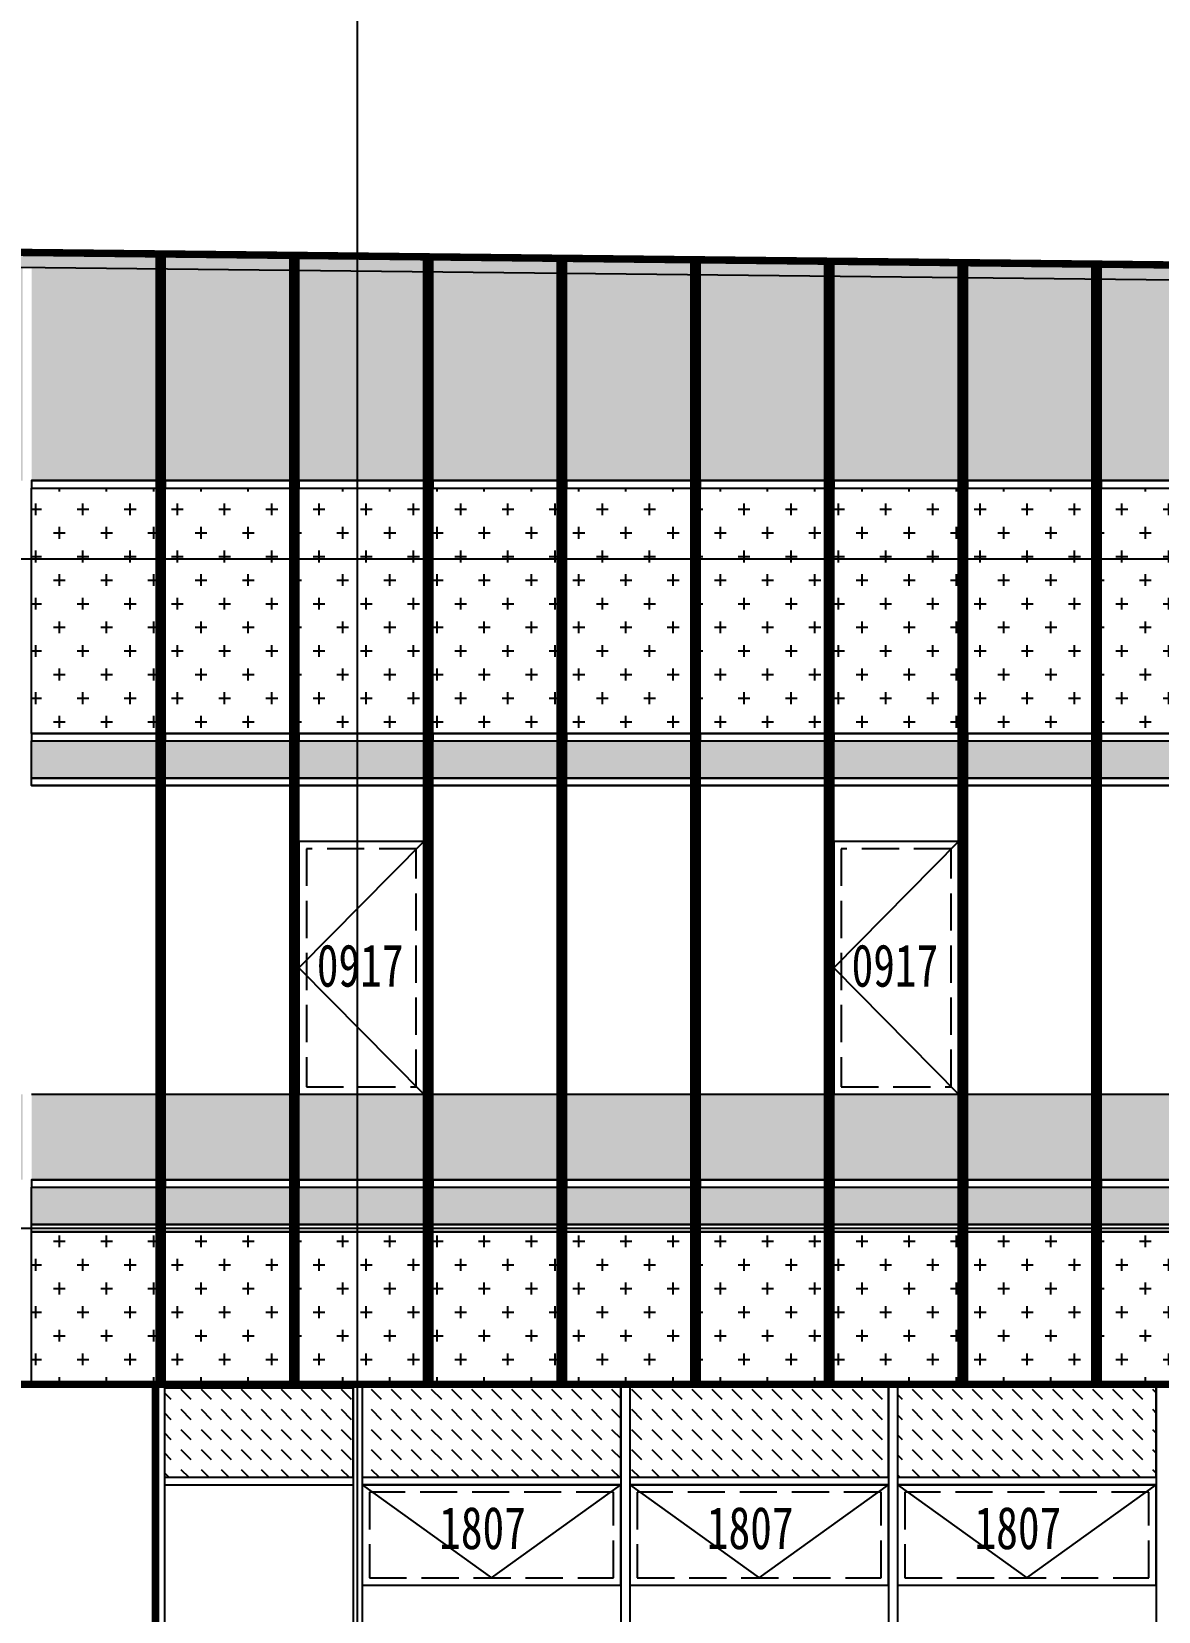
# Model space of a CAD drawing. Extents: x -483182 to 812890, y -390528 to -214858.
# Drawn here: x -19697 to -12120, y -319106 to -308486 of the extents above; entities that cross this region are included whole.
import ezdxf

# ---------------------------------------------------------------- set-up
doc = ezdxf.new("R2010")
doc.units = 0
doc.header["$LTSCALE"] = 1000
doc.header["$MEASUREMENT"] = 0
doc.linetypes.add('DASH', pattern=[0.35, 0.25, -0.1])
doc.layers.add('04-不打印_辅助线', color=165, linetype='Continuous', plot=False)
for name, color, linetype in [('05-填充_156', 156, 'Continuous'), ('05-填充_168', 168, 'Continuous'), ('05-填充_18', 18, 'Continuous'), ('05-填充_天正', 14, 'Continuous'), ('A-C_幕墙龙骨', 133, 'Continuous'), ('A-C_窗', 140, 'Continuous'), ('E-立面轮廓', 241, 'Continuous')]:
    doc.layers.add(name, color=color, linetype=linetype)
doc.styles.get("Standard").update_dxf_attribs({"font": 'STXIHEI_0.TTF', "width": 0.75})
pattern_1 = [(50, (0, 0), (364.36934, -31.87817), [38.1, -419.1]), (355, (0, 0), (-70.48565, 382.1133), [30.48, -335.28]), (100.451, (30.36, -2.66), (293.885, 350.23338), [32.38, -356.18]), (46.1842, (0, 101.6), (542.1581, -84.08466), [57.15, -628.65]), (96.6356, (45.2, 94.6), (474.8085, 494.8511), [48.57, -534.27]), (351.184, (0, 101.6), (474.8092, 494.8502), [45.72, -502.92]), (21, (50.8, 76.2), (303.22976, -204.53104), [38.1, -419.1]), (326, (50.8, 76.2), (123.60406, 368.37593), [30.48, -335.28]), (71.4514, (76.07, 59.16), (426.833, 163.8457), [32.38, -356.18]), (37.5, (0, 0), (6.177207, 169.11008), [0, -331.216, 0, -340.36, 0, -336.55]), (7.5, (0, 0), (133.63933, 200.36115), [0, -194.056, 0, -323.596, 0, -128.27]), (327.5, (-113.28, 0), (271.18119, -11.45749), [0, -127, 0, -396.24, 0, -525.78]), (317.5, (-164.08, 0), (296.25836, 50.85298), [0, -165.1, 0, -263.144, 0, -373.38])]
pattern_2 = [(0, (-32250, 317429.43), (158.75, 158.75), [79.375, -238.125]), (90, (-32210.32, 317389.74), (-158.75, 158.75), [79.375, -238.125])]

# ---------------------------------------------------------------- blocks, each defined once
blk = doc.blocks.new('kutfytd')
at = {"layer": '05-填充_18', "const_width": 60}
for points in [[(4687, -7650), (4687, -51)], [(5586, -7650), (5586, -61)], [(6485, -7650), (6485, -71)], [(7384, -7650), (7384, -81)], [(8283, -7650), (8283, -90)], [(9182, -7650), (9182, -100)], [(10081, -7650), (10081, -110)], [(10980, -7650), (10980, -120)]]:
    blk.add_lwpolyline(points, dxfattribs=at)
at = {"layer": 'A-C_幕墙龙骨'}
for p, q in [((4657, -7650), (4657, -51)), ((4717, -7650), (4717, -51)), ((5556, -7650), (5556, -61)), ((5556, -7650), (5556, -61)), ((5616, -7650), (5616, -61)), ((5616, -7650), (5616, -61)), ((6455, -7650), (6455, -70)), ((6455, -7650), (6455, -70)), ((6515, -7650), (6515, -71)), ((6515, -7650), (6515, -71)), ((7354, -7650), (7354, -80)), ((7414, -7650), (7414, -81)), ((8253, -7650), (8253, -90)), ((8313, -7650), (8313, -91)), ((9152, -7650), (9152, -100)), ((9212, -7650), (9212, -100)), ((10051, -7650), (10051, -110)), ((10111, -7650), (10111, -110)), ((10950, -7650), (10950, -119)), ((11010, -7650), (11010, -120))]:
    blk.add_line(p, q, dxfattribs=at)
blk = doc.blocks.new('kuyfuiy2')
at = {"layer": '05-填充_156'}
h = blk.add_hatch(dxfattribs=at)
h.set_pattern_fill('DASH', color=256, scale=100, angle=315)
h.set_pattern_definition([(315, (17004, 318054.43), (134.703842, -3e-14), [95.25, -95.25])])
h.paths.add_polyline_path([(0, 50), (1269, 50), (1269, 650), (0, 650)])
blk.add_lwpolyline([(0, 50), (1269, 50), (1269, 650), (0, 650)], close=True)
for points in [[(0, 50), (1269, 50)], [(0, 0), (1269, 0)]]:
    blk.add_lwpolyline(points)
blk = doc.blocks.new('A$C2E0A5E3B')
blk.add_lwpolyline([(-5, 0), (1735, 0), (1735, 675), (-5, 675)], close=True)
for points in [[(-5, 675), (865, 50)], [(865, 50), (1735, 675)]]:
    blk.add_lwpolyline(points)
at = {"linetype": 'DASH'}
blk.add_lwpolyline([(45, 50), (1685, 50), (1685, 625), (45, 625)], close=True, dxfattribs=at)
at = {"layer": '04-不打印_辅助线', "width": 0.75}
blk.add_text('1807', height=285.4, dxfattribs=at).set_placement((514, 242))
blk = doc.blocks.new('*U59')
at = {"layer": 'A-C_窗'}
blk.add_blockref('A$C2E0A5E3B', (-865, -337.5), dxfattribs=at)
blk = doc.blocks.new('*U60')
at = {"layer": 'A-C_窗', "color": 0, "linetype": 'ByBlock', "lineweight": -2, "transparency": 16777216}
for p in [(0, 0), (1800, 0), (3600, 0)]:
    blk.add_blockref('*U59', p, dxfattribs=at)
blk = doc.blocks.new('*U721')
blk.add_lwpolyline([(0, 0), (839, 0), (839, 1700), (0, 1700)], close=True)
blk.add_lwpolyline([(839, 1700), (0, 850), (839, 0)])
at = {"linetype": 'DASH'}
blk.add_lwpolyline([(50, 50), (789, 50), (789, 1650), (50, 1650)], close=True, dxfattribs=at)
at = {"layer": '04-不打印_辅助线', "width": 0.75}
blk.add_text('0917', height=285.4, dxfattribs=at).set_placement((120, 723))
blk = doc.blocks.new('*U464')
at = {"layer": '05-填充_156'}
h = blk.add_hatch(dxfattribs=at)
h.set_pattern_fill('DASH', color=256, scale=100, angle=315)
h.set_pattern_definition([(315, (17475, 318054.43), (134.703842, -3e-14), [95.25, -95.25])])
h.paths.add_polyline_path([(0, 50), (1740, 50), (1740, 675), (0, 675)])
blk.add_lwpolyline([(0, 50), (1740, 50), (1740, 675), (0, 675)], close=True)
for points in [[(0, 50), (1740, 50)], [(0, 0), (1740, 0)]]:
    blk.add_lwpolyline(points)
blk = doc.blocks.new('yktdujyfkiu5')
at = {"layer": '05-填充_156'}
h = blk.add_hatch(dxfattribs=at)
h.set_pattern_fill('CROSS', color=136, scale=100)
h.set_pattern_definition(pattern_2)
h.paths.add_polyline_path([(0, 5875), (839, 5875), (839, 4225), (0, 4225)])
h = blk.add_hatch(dxfattribs=at)
h.set_pattern_fill('CROSS', color=136, scale=100)
h.set_pattern_definition(pattern_2)
h.paths.add_polyline_path([(0, 875), (839, 875), (839, -150), (0, -150)])
at = {"layer": '05-填充_168'}
h = blk.add_hatch(color=256, dxfattribs=at)
h.dxf.hatch_style = 1
h.paths.add_polyline_path([(0, 4175), (839, 4175), (839, 3925), (0, 3925)])
h = blk.add_hatch(color=256, dxfattribs=at)
h.dxf.hatch_style = 1
h.paths.add_polyline_path([(0, 1175), (839, 1175), (839, 925), (0, 925)])
for points in [[(0, 5925), (839, 5925)], [(0, 5875), (839, 5875)], [(0, 5875), (839, 5875)], [(0, 4225), (839, 4225)], [(0, 4175), (839, 4175)], [(0, 3925), (839, 3925)], [(0, 3875), (839, 3875)], [(0, 1800), (839, 1800)], [(0, 1225), (839, 1225)], [(0, 1175), (839, 1175)], [(0, 925), (839, 925)], [(0, 875), (839, 875)]]:
    blk.add_lwpolyline(points)
for points in [[(0, 5875), (839, 5875), (839, 5925), (0, 5925)], [(0, 5875), (839, 5875), (839, 4225), (0, 4225)], [(0, 4175), (839, 4175), (839, 4225), (0, 4225)], [(0, 4175), (839, 4175), (839, 3925), (0, 3925)], [(839, 3875), (0, 3875), (0, 3925), (839, 3925)], [(0, 1175), (839, 1175), (839, 1225), (0, 1225)], [(0, 1175), (839, 1175), (839, 925), (0, 925)], [(839, 875), (0, 875), (0, 925), (839, 925)], [(0, 875), (839, 875), (839, -150), (0, -150)]]:
    blk.add_lwpolyline(points, close=True)
blk = doc.blocks.new('yktdujyfkiu6')
at = {"layer": '05-填充_156'}
h = blk.add_hatch(dxfattribs=at)
h.set_pattern_fill('CROSS', color=136, scale=100)
h.set_pattern_definition(pattern_2)
h.paths.add_polyline_path([(0, 5875), (839, 5875), (839, 4225), (0, 4225)])
h = blk.add_hatch(dxfattribs=at)
h.set_pattern_fill('CROSS', color=136, scale=100)
h.set_pattern_definition(pattern_2)
h.paths.add_polyline_path([(0, 875), (839, 875), (839, -150), (0, -150)])
at = {"layer": '05-填充_168'}
h = blk.add_hatch(color=256, dxfattribs=at)
h.dxf.hatch_style = 1
h.paths.add_polyline_path([(0, 4175), (839, 4175), (839, 3925), (0, 3925)])
h = blk.add_hatch(color=256, dxfattribs=at)
h.dxf.hatch_style = 1
h.paths.add_polyline_path([(0, 1175), (839, 1175), (839, 925), (0, 925)])
for points in [[(0, 5925), (839, 5925)], [(0, 5875), (839, 5875)], [(0, 5875), (839, 5875)], [(0, 4225), (839, 4225)], [(0, 4175), (839, 4175)], [(0, 3925), (839, 3925)], [(0, 3875), (839, 3875)], [(0, 1800), (839, 1800)], [(0, 1225), (839, 1225)], [(0, 1175), (839, 1175)], [(0, 925), (839, 925)], [(0, 875), (839, 875)]]:
    blk.add_lwpolyline(points)
for points in [[(0, 5875), (839, 5875), (839, 5925), (0, 5925)], [(0, 5875), (839, 5875), (839, 4225), (0, 4225)], [(0, 4175), (839, 4175), (839, 4225), (0, 4225)], [(0, 4175), (839, 4175), (839, 3925), (0, 3925)], [(839, 3875), (0, 3875), (0, 3925), (839, 3925)], [(0, 1175), (839, 1175), (839, 1225), (0, 1225)], [(0, 1175), (839, 1175), (839, 925), (0, 925)], [(839, 875), (0, 875), (0, 925), (839, 925)], [(0, 875), (839, 875), (839, -150), (0, -150)]]:
    blk.add_lwpolyline(points, close=True)
blk = doc.blocks.new('yktdujyfkiu7')
at = {"layer": '05-填充_156'}
h = blk.add_hatch(dxfattribs=at)
h.set_pattern_fill('CROSS', color=136, scale=100)
h.set_pattern_definition(pattern_2)
h.paths.add_polyline_path([(0, 5875), (839, 5875), (839, 4225), (0, 4225)])
h = blk.add_hatch(dxfattribs=at)
h.set_pattern_fill('CROSS', color=136, scale=100)
h.set_pattern_definition(pattern_2)
h.paths.add_polyline_path([(0, 875), (839, 875), (839, -150), (0, -150)])
at = {"layer": '05-填充_168'}
h = blk.add_hatch(color=256, dxfattribs=at)
h.dxf.hatch_style = 1
h.paths.add_polyline_path([(0, 4175), (839, 4175), (839, 3925), (0, 3925)])
h = blk.add_hatch(color=256, dxfattribs=at)
h.dxf.hatch_style = 1
h.paths.add_polyline_path([(0, 1175), (839, 1175), (839, 925), (0, 925)])
for points in [[(0, 5925), (839, 5925)], [(0, 5875), (839, 5875)], [(0, 5875), (839, 5875)], [(0, 4225), (839, 4225)], [(0, 4175), (839, 4175)], [(0, 3925), (839, 3925)], [(0, 3875), (839, 3875)], [(0, 1800), (839, 1800)], [(0, 1225), (839, 1225)], [(0, 1175), (839, 1175)], [(0, 925), (839, 925)], [(0, 875), (839, 875)]]:
    blk.add_lwpolyline(points)
for points in [[(0, 5875), (839, 5875), (839, 5925), (0, 5925)], [(0, 5875), (839, 5875), (839, 4225), (0, 4225)], [(0, 4175), (839, 4175), (839, 4225), (0, 4225)], [(0, 4175), (839, 4175), (839, 3925), (0, 3925)], [(839, 3875), (0, 3875), (0, 3925), (839, 3925)], [(0, 1175), (839, 1175), (839, 1225), (0, 1225)], [(0, 1175), (839, 1175), (839, 925), (0, 925)], [(839, 875), (0, 875), (0, 925), (839, 925)], [(0, 875), (839, 875), (839, -150), (0, -150)]]:
    blk.add_lwpolyline(points, close=True)
blk = doc.blocks.new('yktdujyfkiu8')
at = {"layer": '05-填充_156'}
h = blk.add_hatch(dxfattribs=at)
h.set_pattern_fill('CROSS', color=136, scale=100)
h.set_pattern_definition(pattern_2)
h.paths.add_polyline_path([(0, 5875), (839, 5875), (839, 4225), (0, 4225)])
h = blk.add_hatch(dxfattribs=at)
h.set_pattern_fill('CROSS', color=136, scale=100)
h.set_pattern_definition(pattern_2)
h.paths.add_polyline_path([(0, 875), (839, 875), (839, -150), (0, -150)])
at = {"layer": '05-填充_168'}
h = blk.add_hatch(color=256, dxfattribs=at)
h.dxf.hatch_style = 1
h.paths.add_polyline_path([(0, 4175), (839, 4175), (839, 3925), (0, 3925)])
h = blk.add_hatch(color=256, dxfattribs=at)
h.dxf.hatch_style = 1
h.paths.add_polyline_path([(0, 1175), (839, 1175), (839, 925), (0, 925)])
for points in [[(0, 5925), (839, 5925)], [(0, 5875), (839, 5875)], [(0, 5875), (839, 5875)], [(0, 4225), (839, 4225)], [(0, 4175), (839, 4175)], [(0, 3925), (839, 3925)], [(0, 3875), (839, 3875)], [(0, 1800), (839, 1800)], [(0, 1225), (839, 1225)], [(0, 1175), (839, 1175)], [(0, 925), (839, 925)], [(0, 875), (839, 875)]]:
    blk.add_lwpolyline(points)
for points in [[(0, 5875), (839, 5875), (839, 5925), (0, 5925)], [(0, 5875), (839, 5875), (839, 4225), (0, 4225)], [(0, 4175), (839, 4175), (839, 4225), (0, 4225)], [(0, 4175), (839, 4175), (839, 3925), (0, 3925)], [(839, 3875), (0, 3875), (0, 3925), (839, 3925)], [(0, 1175), (839, 1175), (839, 1225), (0, 1225)], [(0, 1175), (839, 1175), (839, 925), (0, 925)], [(839, 875), (0, 875), (0, 925), (839, 925)], [(0, 875), (839, 875), (839, -150), (0, -150)]]:
    blk.add_lwpolyline(points, close=True)
blk = doc.blocks.new('yktdujyfkiu9')
at = {"layer": '05-填充_156'}
h = blk.add_hatch(dxfattribs=at)
h.set_pattern_fill('CROSS', color=136, scale=100)
h.set_pattern_definition(pattern_2)
h.paths.add_polyline_path([(0, 5875), (839, 5875), (839, 4225), (0, 4225)])
h = blk.add_hatch(dxfattribs=at)
h.set_pattern_fill('CROSS', color=136, scale=100)
h.set_pattern_definition(pattern_2)
h.paths.add_polyline_path([(0, 875), (839, 875), (839, -150), (0, -150)])
at = {"layer": '05-填充_168'}
h = blk.add_hatch(color=256, dxfattribs=at)
h.dxf.hatch_style = 1
h.paths.add_polyline_path([(0, 4175), (839, 4175), (839, 3925), (0, 3925)])
h = blk.add_hatch(color=256, dxfattribs=at)
h.dxf.hatch_style = 1
h.paths.add_polyline_path([(0, 1175), (839, 1175), (839, 925), (0, 925)])
for points in [[(0, 5925), (839, 5925)], [(0, 5875), (839, 5875)], [(0, 5875), (839, 5875)], [(0, 4225), (839, 4225)], [(0, 4175), (839, 4175)], [(0, 3925), (839, 3925)], [(0, 3875), (839, 3875)], [(0, 1800), (839, 1800)], [(0, 1225), (839, 1225)], [(0, 1175), (839, 1175)], [(0, 925), (839, 925)], [(0, 875), (839, 875)]]:
    blk.add_lwpolyline(points)
for points in [[(0, 5875), (839, 5875), (839, 5925), (0, 5925)], [(0, 5875), (839, 5875), (839, 4225), (0, 4225)], [(0, 4175), (839, 4175), (839, 4225), (0, 4225)], [(0, 4175), (839, 4175), (839, 3925), (0, 3925)], [(839, 3875), (0, 3875), (0, 3925), (839, 3925)], [(0, 1175), (839, 1175), (839, 1225), (0, 1225)], [(0, 1175), (839, 1175), (839, 925), (0, 925)], [(839, 875), (0, 875), (0, 925), (839, 925)], [(0, 875), (839, 875), (839, -150), (0, -150)]]:
    blk.add_lwpolyline(points, close=True)
blk = doc.blocks.new('yktdujyfkiu10')
at = {"layer": '05-填充_156'}
h = blk.add_hatch(dxfattribs=at)
h.set_pattern_fill('CROSS', color=136, scale=100)
h.set_pattern_definition(pattern_2)
h.paths.add_polyline_path([(0, 5875), (839, 5875), (839, 4225), (0, 4225)])
h = blk.add_hatch(dxfattribs=at)
h.set_pattern_fill('CROSS', color=136, scale=100)
h.set_pattern_definition(pattern_2)
h.paths.add_polyline_path([(0, 875), (839, 875), (839, -150), (0, -150)])
at = {"layer": '05-填充_168'}
h = blk.add_hatch(color=256, dxfattribs=at)
h.dxf.hatch_style = 1
h.paths.add_polyline_path([(0, 4175), (839, 4175), (839, 3925), (0, 3925)])
h = blk.add_hatch(color=256, dxfattribs=at)
h.dxf.hatch_style = 1
h.paths.add_polyline_path([(0, 1175), (839, 1175), (839, 925), (0, 925)])
for points in [[(0, 5925), (839, 5925)], [(0, 5875), (839, 5875)], [(0, 5875), (839, 5875)], [(0, 4225), (839, 4225)], [(0, 4175), (839, 4175)], [(0, 3925), (839, 3925)], [(0, 3875), (839, 3875)], [(0, 1800), (839, 1800)], [(0, 1225), (839, 1225)], [(0, 1175), (839, 1175)], [(0, 925), (839, 925)], [(0, 875), (839, 875)]]:
    blk.add_lwpolyline(points)
for points in [[(0, 5875), (839, 5875), (839, 5925), (0, 5925)], [(0, 5875), (839, 5875), (839, 4225), (0, 4225)], [(0, 4175), (839, 4175), (839, 4225), (0, 4225)], [(0, 4175), (839, 4175), (839, 3925), (0, 3925)], [(839, 3875), (0, 3875), (0, 3925), (839, 3925)], [(0, 1175), (839, 1175), (839, 1225), (0, 1225)], [(0, 1175), (839, 1175), (839, 925), (0, 925)], [(839, 875), (0, 875), (0, 925), (839, 925)], [(0, 875), (839, 875), (839, -150), (0, -150)]]:
    blk.add_lwpolyline(points, close=True)
blk = doc.blocks.new('yktdujyfkiu11')
at = {"layer": '05-填充_156'}
h = blk.add_hatch(dxfattribs=at)
h.set_pattern_fill('CROSS', color=136, scale=100)
h.set_pattern_definition(pattern_2)
h.paths.add_polyline_path([(0, 5875), (839, 5875), (839, 4225), (0, 4225)])
h = blk.add_hatch(dxfattribs=at)
h.set_pattern_fill('CROSS', color=136, scale=100)
h.set_pattern_definition(pattern_2)
h.paths.add_polyline_path([(0, 875), (839, 875), (839, -150), (0, -150)])
at = {"layer": '05-填充_168'}
h = blk.add_hatch(color=256, dxfattribs=at)
h.dxf.hatch_style = 1
h.paths.add_polyline_path([(0, 4175), (839, 4175), (839, 3925), (0, 3925)])
h = blk.add_hatch(color=256, dxfattribs=at)
h.dxf.hatch_style = 1
h.paths.add_polyline_path([(0, 1175), (839, 1175), (839, 925), (0, 925)])
for points in [[(0, 5925), (839, 5925)], [(0, 5875), (839, 5875)], [(0, 5875), (839, 5875)], [(0, 4225), (839, 4225)], [(0, 4175), (839, 4175)], [(0, 3925), (839, 3925)], [(0, 3875), (839, 3875)], [(0, 1800), (839, 1800)], [(0, 1225), (839, 1225)], [(0, 1175), (839, 1175)], [(0, 925), (839, 925)], [(0, 875), (839, 875)]]:
    blk.add_lwpolyline(points)
for points in [[(0, 5875), (839, 5875), (839, 5925), (0, 5925)], [(0, 5875), (839, 5875), (839, 4225), (0, 4225)], [(0, 4175), (839, 4175), (839, 4225), (0, 4225)], [(0, 4175), (839, 4175), (839, 3925), (0, 3925)], [(839, 3875), (0, 3875), (0, 3925), (839, 3925)], [(0, 1175), (839, 1175), (839, 1225), (0, 1225)], [(0, 1175), (839, 1175), (839, 925), (0, 925)], [(839, 875), (0, 875), (0, 925), (839, 925)], [(0, 875), (839, 875), (839, -150), (0, -150)]]:
    blk.add_lwpolyline(points, close=True)
blk = doc.blocks.new('yktdujyfkiu12')
at = {"layer": '05-填充_156'}
h = blk.add_hatch(dxfattribs=at)
h.set_pattern_fill('CROSS', color=136, scale=100)
h.set_pattern_definition(pattern_2)
h.paths.add_polyline_path([(0, 5875), (839, 5875), (839, 4225), (0, 4225)])
h = blk.add_hatch(dxfattribs=at)
h.set_pattern_fill('CROSS', color=136, scale=100)
h.set_pattern_definition(pattern_2)
h.paths.add_polyline_path([(0, 875), (839, 875), (839, -150), (0, -150)])
at = {"layer": '05-填充_168'}
h = blk.add_hatch(color=256, dxfattribs=at)
h.dxf.hatch_style = 1
h.paths.add_polyline_path([(0, 4175), (839, 4175), (839, 3925), (0, 3925)])
h = blk.add_hatch(color=256, dxfattribs=at)
h.dxf.hatch_style = 1
h.paths.add_polyline_path([(0, 1175), (839, 1175), (839, 925), (0, 925)])
for points in [[(0, 5925), (839, 5925)], [(0, 5875), (839, 5875)], [(0, 5875), (839, 5875)], [(0, 4225), (839, 4225)], [(0, 4175), (839, 4175)], [(0, 3925), (839, 3925)], [(0, 3875), (839, 3875)], [(0, 1800), (839, 1800)], [(0, 1225), (839, 1225)], [(0, 1175), (839, 1175)], [(0, 925), (839, 925)], [(0, 875), (839, 875)]]:
    blk.add_lwpolyline(points)
for points in [[(0, 5875), (839, 5875), (839, 5925), (0, 5925)], [(0, 5875), (839, 5875), (839, 4225), (0, 4225)], [(0, 4175), (839, 4175), (839, 4225), (0, 4225)], [(0, 4175), (839, 4175), (839, 3925), (0, 3925)], [(839, 3875), (0, 3875), (0, 3925), (839, 3925)], [(0, 1175), (839, 1175), (839, 1225), (0, 1225)], [(0, 1175), (839, 1175), (839, 925), (0, 925)], [(839, 875), (0, 875), (0, 925), (839, 925)], [(0, 875), (839, 875), (839, -150), (0, -150)]]:
    blk.add_lwpolyline(points, close=True)
blk = doc.blocks.new('yktdujyfkiu13')
at = {"layer": '05-填充_156'}
h = blk.add_hatch(dxfattribs=at)
h.set_pattern_fill('CROSS', color=136, scale=100)
h.set_pattern_definition(pattern_2)
h.paths.add_polyline_path([(0, 5875), (839, 5875), (839, 4225), (0, 4225)])
h = blk.add_hatch(dxfattribs=at)
h.set_pattern_fill('CROSS', color=136, scale=100)
h.set_pattern_definition(pattern_2)
h.paths.add_polyline_path([(0, 875), (839, 875), (839, -150), (0, -150)])
at = {"layer": '05-填充_168'}
h = blk.add_hatch(color=256, dxfattribs=at)
h.dxf.hatch_style = 1
h.paths.add_polyline_path([(0, 4175), (839, 4175), (839, 3925), (0, 3925)])
h = blk.add_hatch(color=256, dxfattribs=at)
h.dxf.hatch_style = 1
h.paths.add_polyline_path([(0, 1175), (839, 1175), (839, 925), (0, 925)])
for points in [[(0, 5925), (839, 5925)], [(0, 5875), (839, 5875)], [(0, 5875), (839, 5875)], [(0, 4225), (839, 4225)], [(0, 4175), (839, 4175)], [(0, 3925), (839, 3925)], [(0, 3875), (839, 3875)], [(0, 1800), (839, 1800)], [(0, 1225), (839, 1225)], [(0, 1175), (839, 1175)], [(0, 925), (839, 925)], [(0, 875), (839, 875)]]:
    blk.add_lwpolyline(points)
for points in [[(0, 5875), (839, 5875), (839, 5925), (0, 5925)], [(0, 5875), (839, 5875), (839, 4225), (0, 4225)], [(0, 4175), (839, 4175), (839, 4225), (0, 4225)], [(0, 4175), (839, 4175), (839, 3925), (0, 3925)], [(839, 3875), (0, 3875), (0, 3925), (839, 3925)], [(0, 1175), (839, 1175), (839, 1225), (0, 1225)], [(0, 1175), (839, 1175), (839, 925), (0, 925)], [(839, 875), (0, 875), (0, 925), (839, 925)], [(0, 875), (839, 875), (839, -150), (0, -150)]]:
    blk.add_lwpolyline(points, close=True)

msp = doc.modelspace()

# ---------------------------------------------------------------- hatches: boundary and pattern name
at = {"layer": '05-填充_18'}
h = msp.add_hatch(color=256, dxfattribs=at)
h.dxf.hatch_style = 1
h.paths.add_polyline_path([(-23515, -309929.4), (-23515, -310029.4), (22342.2, -310529.4), (22342.2, -310429.4)])
at = {"layer": '05-填充_天正'}
h = msp.add_hatch(dxfattribs=at)
h.set_pattern_fill('AR-CONC', color=256, scale=200)
h.set_pattern_definition(pattern_1)
h.paths.add_polyline_path([(-22454, -311504.4), (-22454, -309941), (-23515, -309929.4), (-23515, -311504.4)])
h.paths.add_polyline_path([(-22394, -311504.4), (-21555, -311504.4), (-21555, -309950.8), (-22394, -309941.7)])
h.paths.add_polyline_path([(-20656, -311504.4), (-20656, -309960.6), (-21495, -309951.5), (-21495, -311504.4)])
h.paths.add_polyline_path([(-20596, -311504.4), (-19757, -311504.4), (-19757, -309970.4), (-20596, -309961.3)])
h.paths.add_polyline_path([(-18858, -311504.4), (-18858, -309980.2), (-19697, -309971.1), (-19697, -311504.4)])
h.paths.add_polyline_path([(-18798, -311504.4), (-17959, -311504.4), (-17959, -309990), (-18798, -309980.9)])
h.paths.add_polyline_path([(-17060, -311504.4), (-17060, -309999.8), (-17899, -309990.7), (-17899, -311504.4)])
h.paths.add_polyline_path([(-17000, -311504.4), (-16161, -311504.4), (-16161, -310009.6), (-17000, -310000.5)])
h.paths.add_polyline_path([(-15262, -311504.4), (-15262, -310019.4), (-16101, -310010.3), (-16101, -311504.4)])
h.paths.add_polyline_path([(-14363, -311504.4), (-14363, -310029.2), (-15202, -310020.1), (-15202, -311504.4)])
h.paths.add_polyline_path([(-13464, -311504.4), (-13464, -310039), (-14303, -310029.9), (-14303, -311504.4)])
h.paths.add_polyline_path([(-12565, -311504.4), (-12565, -310048.8), (-13404, -310039.7), (-13404, -311504.4)])
h.paths.add_polyline_path([(-11666, -311504.4), (-11666, -310058.6), (-12505, -310049.5), (-12505, -311504.4)])
h.paths.add_polyline_path([(-10767, -311504.4), (-10767, -310068.4), (-11606, -310059.3), (-11606, -311504.4)])
h.paths.add_polyline_path([(-9868, -311504.4), (-9868, -310078.2), (-10707, -310069.1), (-10707, -311504.4)])
h.paths.add_polyline_path([(-9808, -311504.4), (-8969, -311504.4), (-8969, -310088), (-9808, -310078.9)])
h.paths.add_polyline_path([(-8070, -311504.4), (-8070, -310097.8), (-8909, -310088.7), (-8909, -311504.4)])
h.paths.add_polyline_path([(-7171, -311504.4), (-7171, -310107.6), (-8010, -310098.5), (-8010, -311504.4)])
h.paths.add_polyline_path([(-6272, -311504.4), (-6272, -310117.4), (-7111, -310108.3), (-7111, -311504.4)])
h.paths.add_polyline_path([(-5373, -311504.4), (-5373, -310127.2), (-6212, -310118.1), (-6212, -311504.4)])
h.paths.add_polyline_path([(-4474, -311504.4), (-4474, -310137), (-5313, -310127.9), (-5313, -311504.4)])
h.paths.add_polyline_path([(-3575, -311504.4), (-3575, -310146.8), (-4414, -310137.7), (-4414, -311504.4)])
h.paths.add_polyline_path([(-3515, -311504.4), (-2676, -311504.4), (-2676, -310156.6), (-3515, -310147.5)])
h.paths.add_polyline_path([(-1777, -311504.4), (-1777, -310166.4), (-2616, -310157.3), (-2616, -311504.4)])
h.paths.add_polyline_path([(-878, -311504.4), (-878, -310176.2), (-1717, -310167.1), (-1717, -311504.4)])
h.paths.add_polyline_path([(21, -311504.4), (21, -310186.1), (-818, -310176.9), (-818, -311504.4)])
h.paths.add_polyline_path([(920, -311504.4), (920, -310195.9), (81, -310186.7), (81, -311504.4)])
h.paths.add_polyline_path([(1819, -311504.4), (1819, -310205.7), (980, -310196.5), (980, -311504.4)])
h.paths.add_polyline_path([(2718, -311504.4), (2718, -310215.5), (1879, -310206.3), (1879, -311504.4)])
h.paths.add_polyline_path([(3617, -311504.4), (3617, -310225.3), (2778, -310216.1), (2778, -311504.4)])
h.paths.add_polyline_path([(4516, -311504.4), (4516, -310235.1), (3677, -310225.9), (3677, -311504.4)])
h.paths.add_polyline_path([(5415, -311504.4), (5415, -310244.9), (4576, -310235.7), (4576, -311504.4)])
h.paths.add_polyline_path([(6314, -311504.4), (6314, -310254.7), (5475, -310245.5), (5475, -311504.4)])
h.paths.add_polyline_path([(7213, -311504.4), (7213, -310264.5), (6374, -310255.3), (6374, -311504.4)])
h.paths.add_polyline_path([(8112, -311504.4), (8112, -310274.3), (7273, -310265.1), (7273, -311504.4)])
h.paths.add_polyline_path([(9011, -311504.4), (9011, -310284.1), (8172, -310274.9), (8172, -311504.4)])
h.paths.add_polyline_path([(9910, -311504.4), (9910, -310293.9), (9071, -310284.7), (9071, -311504.4)])
h.paths.add_polyline_path([(10809, -311504.4), (10809, -310303.7), (9970, -310294.5), (9970, -311504.4)])
h.paths.add_polyline_path([(11708, -311504.4), (11708, -310313.5), (10869, -310304.3), (10869, -311504.4)])
h.paths.add_polyline_path([(12607, -311504.4), (12607, -310323.3), (11768, -310314.1), (11768, -311504.4)])
h.paths.add_polyline_path([(13506, -311504.4), (13506, -310333.1), (12667, -310323.9), (12667, -311504.4)])
h.paths.add_polyline_path([(14405, -311504.4), (14405, -310342.9), (13566, -310333.7), (13566, -311504.4)])
h.paths.add_polyline_path([(15304, -311504.4), (15304, -310352.7), (14465, -310343.5), (14465, -311504.4)])
h.paths.add_polyline_path([(15364, -311504.4), (16203, -311504.4), (16203, -310362.5), (15364, -310353.3)])
h.paths.add_polyline_path([(17102, -311504.4), (17102, -310372.3), (16263, -310363.1), (16263, -311504.4)])
h.paths.add_polyline_path([(18001, -311504.4), (18001, -310382.1), (17162, -310372.9), (17162, -311504.4)])
h.paths.add_polyline_path([(18900, -311504.4), (18900, -310391.9), (18061, -310382.7), (18061, -311504.4)])
h.paths.add_polyline_path([(19799, -311504.4), (19799, -310401.7), (18960, -310392.6), (18960, -311504.4)])
h.paths.add_polyline_path([(20698, -311504.4), (20698, -310411.5), (19859, -310402.4), (19859, -311504.4)])
h.paths.add_polyline_path([(21597, -311504.4), (21597, -310421.3), (20758, -310412.2), (20758, -311504.4)])
h.paths.add_polyline_path([(22342.2, -310429.4), (21657, -310422), (21657, -311504.4), (22340, -311504.4)])
h = msp.add_hatch(dxfattribs=at)
h.set_pattern_fill('AR-CONC', color=256, scale=200)
h.set_pattern_definition(pattern_1)
h.paths.add_polyline_path([(21657, -315629.4), (22340, -315629.4), (22340, -316204.4), (21657, -316204.4)])
h.paths.add_polyline_path([(20758, -315629.4), (21597, -315629.4), (21597, -316204.4), (20758, -316204.4)])
h.paths.add_polyline_path([(19859, -316204.4), (20698, -316204.4), (20698, -315629.4), (19859, -315629.4)])
h.paths.add_polyline_path([(18960, -316204.4), (19799, -316204.4), (19799, -315629.4), (18960, -315629.4)])
h.paths.add_polyline_path([(18061, -315629.4), (18900, -315629.4), (18900, -316204.4), (18061, -316204.4)])
h.paths.add_polyline_path([(17162, -315629.4), (18001, -315629.4), (18001, -316204.4), (17162, -316204.4)])
h.paths.add_polyline_path([(16263, -316204.4), (17102, -316204.4), (17102, -315629.4), (16263, -315629.4)])
h.paths.add_polyline_path([(15364, -316204.4), (16203, -316204.4), (16203, -315629.4), (15364, -315629.4)])
h.paths.add_polyline_path([(14465, -315629.4), (15304, -315629.4), (15304, -316204.4), (14465, -316204.4)])
h.paths.add_polyline_path([(13566, -315629.4), (14405, -315629.4), (14405, -316204.4), (13566, -316204.4)])
h.paths.add_polyline_path([(12667, -315629.4), (13506, -315629.4), (13506, -316204.4), (12667, -316204.4)])
h.paths.add_polyline_path([(11768, -315629.4), (12607, -315629.4), (12607, -316204.4), (11768, -316204.4)])
h.paths.add_polyline_path([(10869, -315629.4), (11708, -315629.4), (11708, -316204.4), (10869, -316204.4)])
h.paths.add_polyline_path([(9970, -315629.4), (10809, -315629.4), (10809, -316204.4), (9970, -316204.4)])
h.paths.add_polyline_path([(9071, -315629.4), (9910, -315629.4), (9910, -316204.4), (9071, -316204.4)])
h.paths.add_polyline_path([(8172, -315629.4), (9011, -315629.4), (9011, -316204.4), (8172, -316204.4)])
h.paths.add_polyline_path([(7273, -315629.4), (8112, -315629.4), (8112, -316204.4), (7273, -316204.4)])
h.paths.add_polyline_path([(6374, -315629.4), (7213, -315629.4), (7213, -316204.4), (6374, -316204.4)])
h.paths.add_polyline_path([(5475, -315629.4), (6314, -315629.4), (6314, -316204.4), (5475, -316204.4)])
h.paths.add_polyline_path([(4576, -315629.4), (5415, -315629.4), (5415, -316204.4), (4576, -316204.4)])
h.paths.add_polyline_path([(3677, -315629.4), (4516, -315629.4), (4516, -316204.4), (3677, -316204.4)])
h.paths.add_polyline_path([(2778, -315629.4), (3617, -315629.4), (3617, -316204.4), (2778, -316204.4)])
h.paths.add_polyline_path([(1879, -315629.4), (2718, -315629.4), (2718, -316204.4), (1879, -316204.4)])
h.paths.add_polyline_path([(980, -315629.4), (1819, -315629.4), (1819, -316204.4), (980, -316204.4)])
h.paths.add_polyline_path([(81, -315629.4), (920, -315629.4), (920, -316204.4), (81, -316204.4)])
h.paths.add_polyline_path([(-818, -315629.4), (21, -315629.4), (21, -316204.4), (-818, -316204.4)])
h.paths.add_polyline_path([(-1717, -315629.4), (-878, -315629.4), (-878, -316204.4), (-1717, -316204.4)])
h.paths.add_polyline_path([(-2616, -315629.4), (-1777, -315629.4), (-1777, -316204.4), (-2616, -316204.4)])
h.paths.add_polyline_path([(-3515, -315629.4), (-2676, -315629.4), (-2676, -316204.4), (-3515, -316204.4)])
h.paths.add_polyline_path([(-4414, -315629.4), (-3575, -315629.4), (-3575, -316204.4), (-4414, -316204.4)])
h.paths.add_polyline_path([(-5313, -315629.4), (-4474, -315629.4), (-4474, -316204.4), (-5313, -316204.4)])
h.paths.add_polyline_path([(-6212, -315629.4), (-5373, -315629.4), (-5373, -316204.4), (-6212, -316204.4)])
h.paths.add_polyline_path([(-7111, -315629.4), (-6272, -315629.4), (-6272, -316204.4), (-7111, -316204.4)])
h.paths.add_polyline_path([(-8010, -315629.4), (-7171, -315629.4), (-7171, -316204.4), (-8010, -316204.4)])
h.paths.add_polyline_path([(-8909, -315629.4), (-8070, -315629.4), (-8070, -316204.4), (-8909, -316204.4)])
h.paths.add_polyline_path([(-9808, -315629.4), (-8969, -315629.4), (-8969, -316204.4), (-9808, -316204.4)])
h.paths.add_polyline_path([(-10707, -315629.4), (-9868, -315629.4), (-9868, -316204.4), (-10707, -316204.4)])
h.paths.add_polyline_path([(-11606, -315629.4), (-10767, -315629.4), (-10767, -316204.4), (-11606, -316204.4)])
h.paths.add_polyline_path([(-12505, -315629.4), (-11666, -315629.4), (-11666, -316204.4), (-12505, -316204.4)])
h.paths.add_polyline_path([(-13404, -315629.4), (-12565, -315629.4), (-12565, -316204.4), (-13404, -316204.4)])
h.paths.add_polyline_path([(-14303, -315629.4), (-13464, -315629.4), (-13464, -316204.4), (-14303, -316204.4)])
h.paths.add_polyline_path([(-15202, -315629.4), (-14363, -315629.4), (-14363, -316204.4), (-15202, -316204.4)])
h.paths.add_polyline_path([(-16101, -315629.4), (-15262, -315629.4), (-15262, -316204.4), (-16101, -316204.4)])
h.paths.add_polyline_path([(-17000, -315629.4), (-16161, -315629.4), (-16161, -316204.4), (-17000, -316204.4)])
h.paths.add_polyline_path([(-17899, -315629.4), (-17060, -315629.4), (-17060, -316204.4), (-17899, -316204.4)])
h.paths.add_polyline_path([(-18798, -315629.4), (-17959, -315629.4), (-17959, -316204.4), (-18798, -316204.4)])
h.paths.add_polyline_path([(-19697, -315629.4), (-18858, -315629.4), (-18858, -316204.4), (-19697, -316204.4)])
h.paths.add_polyline_path([(-20596, -315629.4), (-19757, -315629.4), (-19757, -316204.4), (-20596, -316204.4)])
h.paths.add_polyline_path([(-21495, -315629.4), (-20656, -315629.4), (-20656, -316204.4), (-21495, -316204.4)])
h.paths.add_polyline_path([(-22394, -315629.4), (-21555, -315629.4), (-21555, -316204.4), (-22394, -316204.4)])
h.paths.add_polyline_path([(-23515, -316204.4), (-22454, -316204.4), (-22454, -315629.4), (-23515, -315629.4)])

# ---------------------------------------------------------------- linework, layer by layer
at = {"layer": '04-不打印_辅助线'}
msp.add_line((-17505, -321949.2), (-17505, -302284), dxfattribs=at)
for points in [[(-29082.7, -312029.4), (480719.6, -312029.4)], [(-29082.7, -316529.4), (480719.6, -316529.4)]]:
    msp.add_lwpolyline(points, dxfattribs=at)
at = {"layer": 'A-C_幕墙龙骨'}
msp.add_lwpolyline([(-23515, -309929.4), (-23515, -310029.4), (22342.2, -310529.4), (22342.2, -310429.4)], close=True, dxfattribs=at)
at = {"layer": 'A-C_窗'}
for p, q in [((-18864, -317579.4), (-18864, -321629.4)), ((-18804, -317579.4), (-18804, -321629.4)), ((-17535, -317579.4), (-17535, -321629.4)), ((-17475, -317579.4), (-17475, -321629.4)), ((-15735, -317579.4), (-15735, -321629.4)), ((-15675, -317579.4), (-15675, -321629.4)), ((-13935, -317579.4), (-13935, -321629.4)), ((-13875, -317579.4), (-13875, -321629.4)), ((-12135, -317579.4), (-12135, -321629.4))]:
    msp.add_line(p, q, dxfattribs=at)
at = {"layer": 'E-立面轮廓', "const_width": 50}
for points in [[(22342.2, -310429.4), (-23515, -309929.4), (-23515, -317579.4), (22340, -317579.4)], [(-18864, -317579.4), (90587, -317579.4), (90587, -321729.4), (-18864, -321729.4)]]:
    msp.add_lwpolyline(points, close=True, dxfattribs=at)

# ---------------------------------------------------------------- block references
at = {"layer": 'A-C_窗'}
for name, p in [('kutfytd', (-23515, -309929.4)), ('yktdujyfkiu5', (-19697, -317429.4)), ('yktdujyfkiu6', (-18798, -317429.4)), ('yktdujyfkiu7', (-17899, -317429.4)), ('yktdujyfkiu8', (-17000, -317429.4)), ('yktdujyfkiu9', (-16101, -317429.4)), ('yktdujyfkiu10', (-15202, -317429.4)), ('yktdujyfkiu11', (-14303, -317429.4)), ('yktdujyfkiu12', (-13404, -317429.4)), ('yktdujyfkiu13', (-12505, -317429.4)), ('*U721', (-17899, -315629.4)), ('*U721', (-14303, -315629.4)), ('kuyfuiy2', (-18804, -318254.4)), ('*U464', (-17475, -318254.4)), ('*U464', (-15675, -318254.4)), ('*U464', (-13875, -318254.4)), ('*U60', (-16605, -318591.9))]:
    msp.add_blockref(name, p, dxfattribs=at)

doc.saveas('drawing.dxf')
